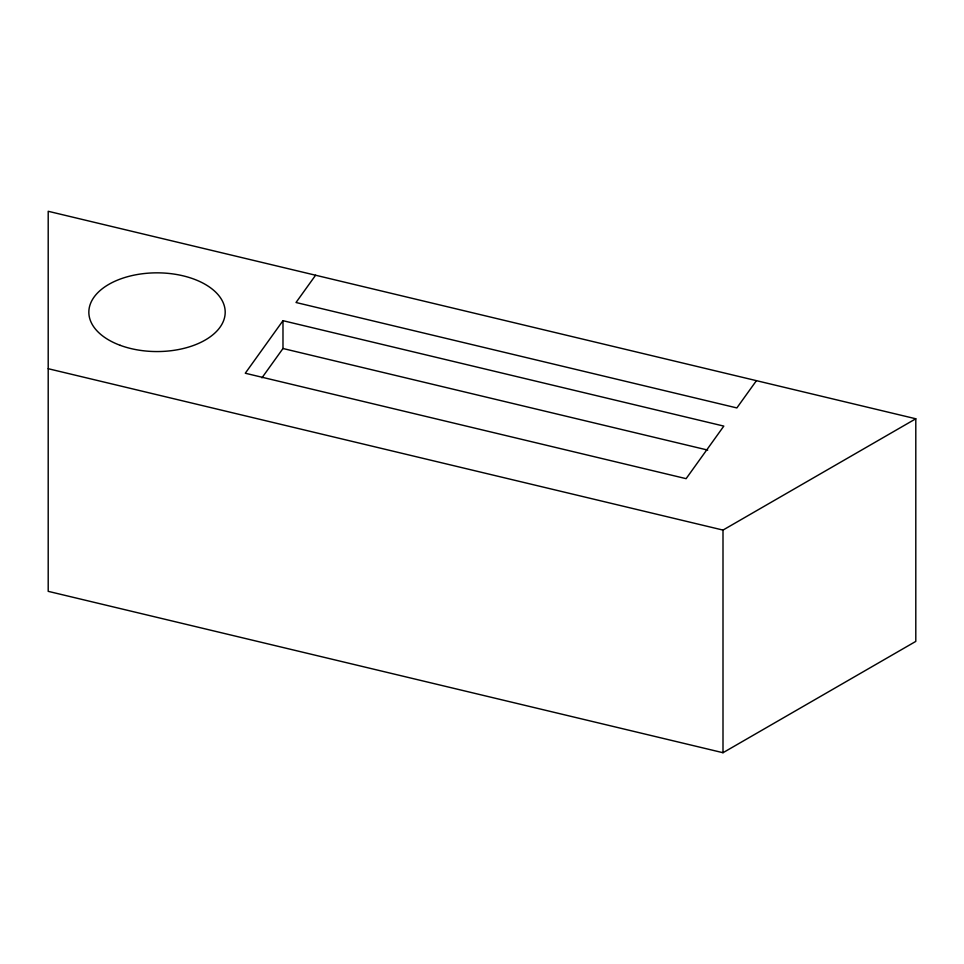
<?xml version="1.0" encoding="UTF-8"?>
<svg xmlns="http://www.w3.org/2000/svg" width="964" height="964" viewBox="0 0 964 964"><rect width="100%" height="100%" fill="white"/><g stroke="black" fill="none" stroke-linecap="round" stroke-linejoin="round"><path stroke-width="1.45" d="M282.982 320.687L245.278 373.237L686.115 478.662L723.819 426.1L282.982 320.687L282.982 348.51L261.931 377.852M315.589 275.234L296.02 302.503L736.858 407.929L756.427 380.659M48.2 368.706L723 530.08L915.8 418.774L915.8 641.397L723 752.715L48.2 591.342L48.2 211.285L915.8 418.774M282.982 348.51L707.709 450.08M723 530.08L723 752.715M120.187 345.317A68.167 39.355 0 0 0 225.118 314.059A68.167 39.355 0 0 0 125.766 277.222A68.167 39.355 0 0 0 120.187 345.317"/></g></svg>
